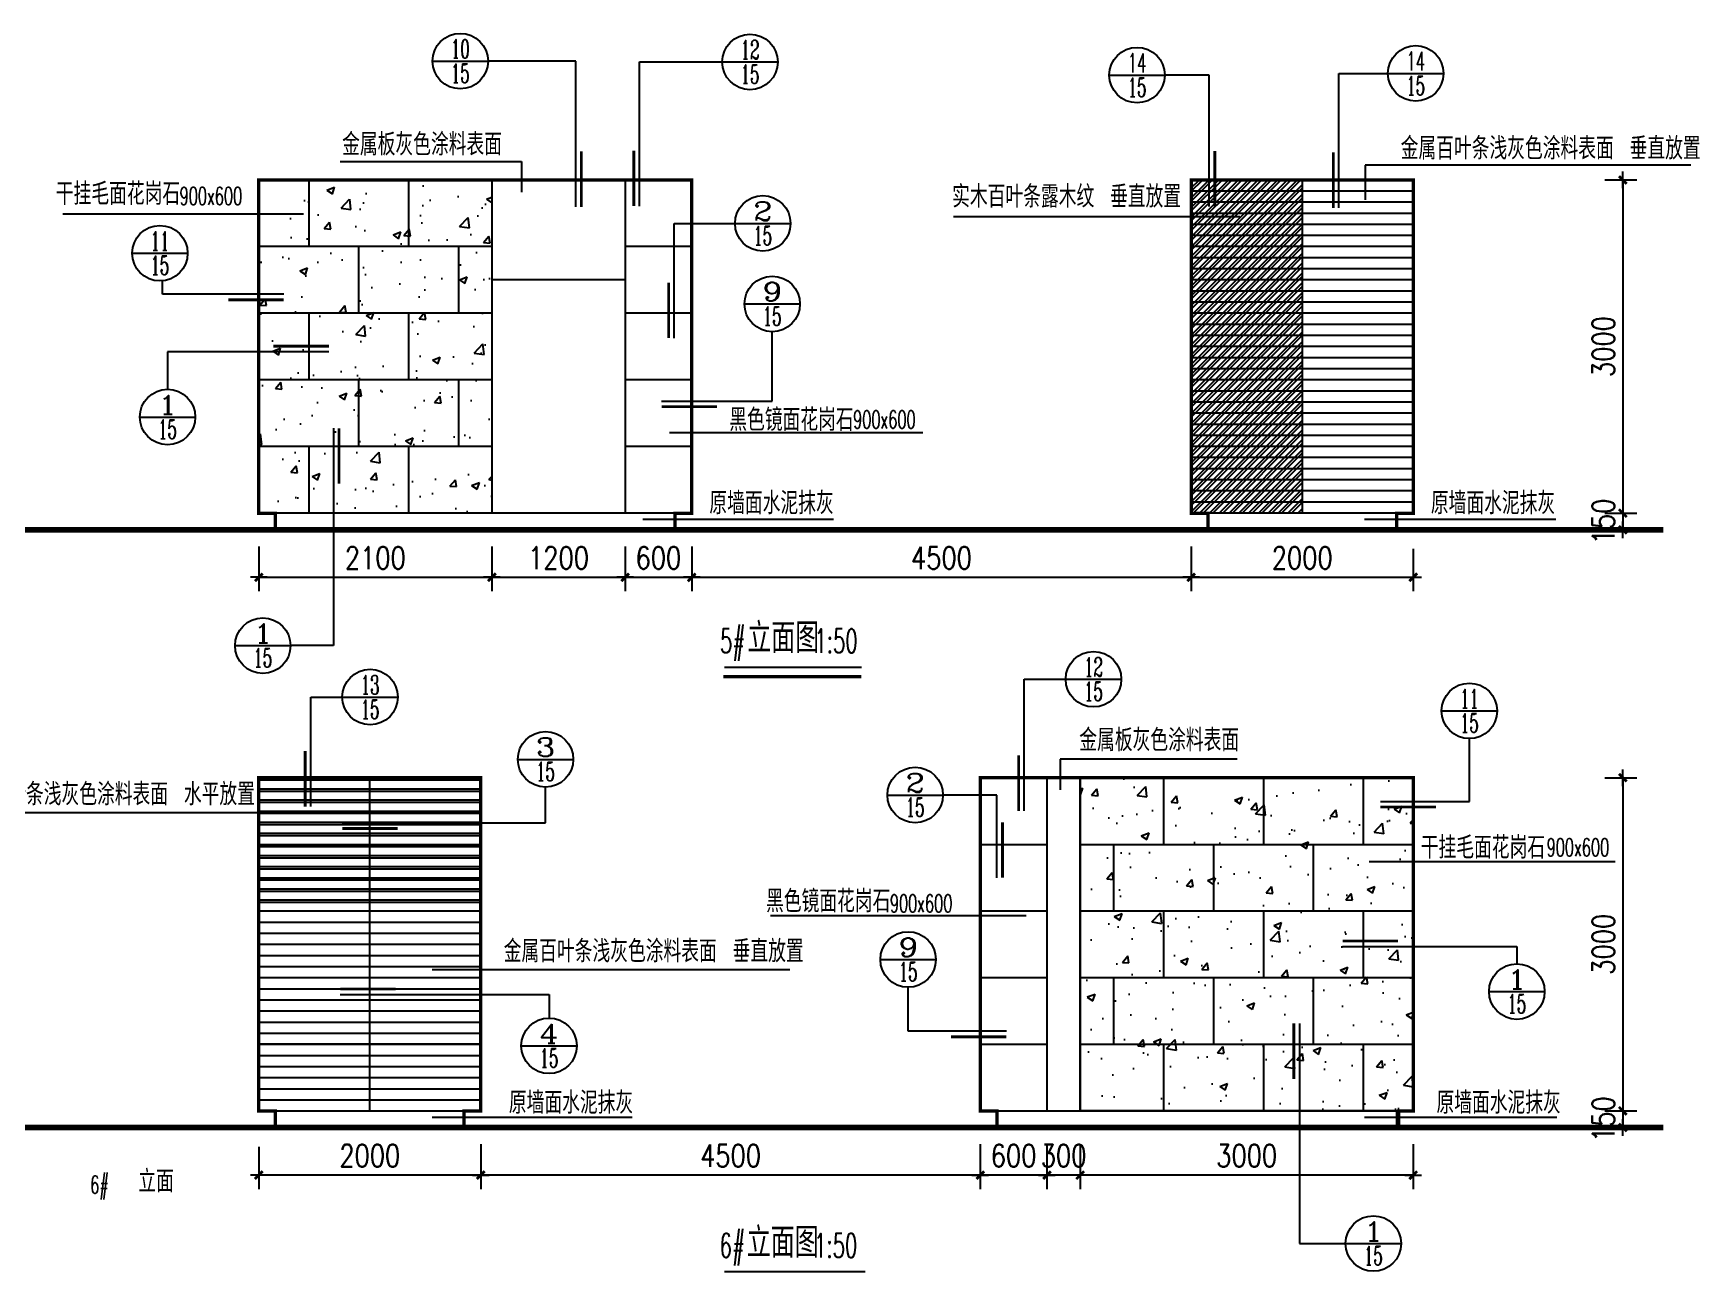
# Model space of a CAD drawing. Extents: x -22561 to 16045, y 153014 to 175987.
# Drawn here: x 1033 to 16045, y 164837 to 175987 of the extents above; entities that cross this region are included whole.
import ezdxf
from ezdxf.enums import TextEntityAlignment as Align

# ---------------------------------------------------------------- set-up
doc = ezdxf.new("R2010")
doc.units = 0
doc.header["$LTSCALE"] = 500
doc.header["$MEASUREMENT"] = 0
doc.header["$PDMODE"] = 34
doc.layers.get('0').update_dxf_attribs({"linetype": 'CONTINUOUS'})
doc.layers.get('DEFPOINTS').update_dxf_attribs({"linetype": 'CONTINUOUS'})
doc.layers.add('L-OBJECT', color=4, linetype='CONTINUOUS')
doc.layers.add('PUB_DIM', color=3, linetype='CONTINUOUS')
doc.styles.add('_HZTXT', font='txt.shx', dxfattribs={"width": 0.8, "bigfont": 'HZTXT.shx'})
doc.styles.add('_ROMANS', font='ROMANS.shx', dxfattribs={"width": 0.6})
doc.styles.add('COMP', font='COMPLEX', dxfattribs={"bigfont": 'hztxt'})
doc.styles.add('DIM_FONT', font='romans.shx', dxfattribs={"width": 0.8, "height": 200, "bigfont": 'hztxt.shx'})
doc.dimstyles.new('DIMB', dxfattribs={"dimtxt": 300, "dimasz": 1, "dimexe": 250, "dimexo": 300, "dimgap": 150, "dimtad": 1, "dimdec": 0, "dimzin": 0, "dimtxsty": 'DIM_FONT', "dimblk": '_DIMX', "dimblk1": '_DIMX', "dimblk2": '_DIMX', "dimcen": 0.09, "dimse2": 1, "dimclrt": 7, "dimazin": 3, "dimtfac": 1, "dimtdec": 0, "dimtix": 1, "dimtmove": 0, "dimatfit": 3, "dimtolj": 1, "dimtzin": 0})

# ---------------------------------------------------------------- blocks, each defined once
blk = doc.blocks.new('_DIMX')
blk.add_line((-150, 0), (150, 0))
at = {"const_width": 50}
blk.add_lwpolyline([(-70, -70), (70, 70)], dxfattribs=at)
blk = doc.blocks.new('*D17')
at = {"color": 0, "linetype": 'BYBLOCK'}
for p, q in [((15191, 174667), (15477, 174667)), ((15352, 174666), (15352, 171667)), ((15191, 171667), (15477, 171667))]:
    blk.add_line(p, q, dxfattribs=at)
at = {"layer": 'DEFPOINTS', "color": 0, "linetype": 'BYBLOCK'}
for p in [(15041, 174667), (15041, 171667), (15352, 171667)]:
    blk.add_point(p, dxfattribs=at)
at = {"color": 0, "linetype": 'BYBLOCK', "xscale": 0.5, "yscale": 0.5, "zscale": 0.5}
for p, rotation in [((15352, 174667), 90), ((15352, 171667), 270)]:
    blk.add_blockref('_DIMX', p, dxfattribs=dict(at, rotation=rotation))
at = {"color": 7, "linetype": 'BYBLOCK', "insert": (15177, 173167), "char_height": 200, "attachment_point": 5, "rotation": 90, "style": 'DIM_FONT'}
blk.add_mtext('\\A1;3000', dxfattribs=at)
blk = doc.blocks.new('*D18')
at = {"color": 0, "linetype": 'BYBLOCK'}
for p, q in [((15191, 171667), (15477, 171667)), ((15352, 171667), (15352, 171668)), ((15352, 171667), (15352, 171517)), ((15191, 171517), (15477, 171517)), ((15352, 171516), (15352, 171516))]:
    blk.add_line(p, q, dxfattribs=at)
at = {"layer": 'DEFPOINTS', "color": 0, "linetype": 'BYBLOCK'}
for p in [(15041, 171667), (15041, 171517), (15352, 171517)]:
    blk.add_point(p, dxfattribs=at)
at = {"color": 0, "linetype": 'BYBLOCK', "xscale": 0.5, "yscale": 0.5, "zscale": 0.5}
for p, rotation in [((15352, 171667), 270), ((15352, 171517), 90)]:
    blk.add_blockref('_DIMX', p, dxfattribs=dict(at, rotation=rotation))
at = {"color": 7, "linetype": 'BYBLOCK', "insert": (15177, 171592), "char_height": 200, "attachment_point": 5, "rotation": 90, "style": 'DIM_FONT'}
blk.add_mtext('\\A1;150', dxfattribs=at)
blk = doc.blocks.new('*D19')
at = {"color": 0, "linetype": 'BYBLOCK'}
for p, q in [((11464, 171367), (11464, 170964)), ((13464, 171345), (13464, 170964)), ((11464, 171089), (13463, 171089))]:
    blk.add_line(p, q, dxfattribs=at)
at = {"layer": 'DEFPOINTS', "color": 0, "linetype": 'BYBLOCK'}
for p in [(11464, 171517), (13464, 171495), (13464, 171089)]:
    blk.add_point(p, dxfattribs=at)
at = {"color": 0, "linetype": 'BYBLOCK', "xscale": 0.5, "yscale": 0.5, "zscale": 0.5, "rotation": 180}
blk.add_blockref('_DIMX', (11464, 171089), dxfattribs=at)
at = {"color": 0, "linetype": 'BYBLOCK', "xscale": 0.5, "yscale": 0.5, "zscale": 0.5}
blk.add_blockref('_DIMX', (13464, 171089), dxfattribs=at)
at = {"color": 7, "linetype": 'BYBLOCK', "insert": (12464, 171264), "char_height": 200, "attachment_point": 5, "style": 'DIM_FONT'}
blk.add_mtext('\\A1;2000', dxfattribs=at)
blk = doc.blocks.new('*D20')
at = {"color": 0, "linetype": 'BYBLOCK'}
for p, q in [((6964, 171367), (6964, 170964)), ((11464, 171345), (11464, 170964)), ((6964, 171089), (11463, 171089))]:
    blk.add_line(p, q, dxfattribs=at)
at = {"layer": 'DEFPOINTS', "color": 0, "linetype": 'BYBLOCK'}
for p in [(6964, 171517), (11464, 171495), (11464, 171089)]:
    blk.add_point(p, dxfattribs=at)
at = {"color": 0, "linetype": 'BYBLOCK', "xscale": 0.5, "yscale": 0.5, "zscale": 0.5, "rotation": 180}
blk.add_blockref('_DIMX', (6964, 171089), dxfattribs=at)
at = {"color": 0, "linetype": 'BYBLOCK', "xscale": 0.5, "yscale": 0.5, "zscale": 0.5}
blk.add_blockref('_DIMX', (11464, 171089), dxfattribs=at)
at = {"color": 7, "linetype": 'BYBLOCK', "insert": (9214, 171264), "char_height": 200, "attachment_point": 5, "style": 'DIM_FONT'}
blk.add_mtext('\\A1;4500', dxfattribs=at)
blk = doc.blocks.new('*D21')
at = {"color": 0, "linetype": 'BYBLOCK'}
for p, q in [((6364, 171367), (6364, 170964)), ((6964, 171345), (6964, 170964)), ((6364, 171089), (6963, 171089))]:
    blk.add_line(p, q, dxfattribs=at)
at = {"layer": 'DEFPOINTS', "color": 0, "linetype": 'BYBLOCK'}
for p in [(6364, 171517), (6964, 171495), (6964, 171089)]:
    blk.add_point(p, dxfattribs=at)
at = {"color": 0, "linetype": 'BYBLOCK', "xscale": 0.5, "yscale": 0.5, "zscale": 0.5, "rotation": 180}
blk.add_blockref('_DIMX', (6364, 171089), dxfattribs=at)
at = {"color": 0, "linetype": 'BYBLOCK', "xscale": 0.5, "yscale": 0.5, "zscale": 0.5}
blk.add_blockref('_DIMX', (6964, 171089), dxfattribs=at)
at = {"color": 7, "linetype": 'BYBLOCK', "insert": (6664, 171264), "char_height": 200, "attachment_point": 5, "style": 'DIM_FONT'}
blk.add_mtext('\\A1;600', dxfattribs=at)
blk = doc.blocks.new('*D22')
at = {"color": 0, "linetype": 'BYBLOCK'}
for p, q in [((5164, 171367), (5164, 170964)), ((6364, 171345), (6364, 170964)), ((5164, 171089), (6363, 171089))]:
    blk.add_line(p, q, dxfattribs=at)
at = {"layer": 'DEFPOINTS', "color": 0, "linetype": 'BYBLOCK'}
for p in [(5164, 171517), (6364, 171495), (6364, 171089)]:
    blk.add_point(p, dxfattribs=at)
at = {"color": 0, "linetype": 'BYBLOCK', "xscale": 0.5, "yscale": 0.5, "zscale": 0.5, "rotation": 180}
blk.add_blockref('_DIMX', (5164, 171089), dxfattribs=at)
at = {"color": 0, "linetype": 'BYBLOCK', "xscale": 0.5, "yscale": 0.5, "zscale": 0.5}
blk.add_blockref('_DIMX', (6364, 171089), dxfattribs=at)
at = {"color": 7, "linetype": 'BYBLOCK', "insert": (5764, 171264), "char_height": 200, "attachment_point": 5, "style": 'DIM_FONT'}
blk.add_mtext('\\A1;1200', dxfattribs=at)
blk = doc.blocks.new('*D23')
at = {"color": 0, "linetype": 'BYBLOCK'}
for p, q in [((3064, 171367), (3064, 170964)), ((5164, 171345), (5164, 170964)), ((3064, 171089), (5163, 171089))]:
    blk.add_line(p, q, dxfattribs=at)
at = {"layer": 'DEFPOINTS', "color": 0, "linetype": 'BYBLOCK'}
for p in [(3064, 171517), (5164, 171495), (5164, 171089)]:
    blk.add_point(p, dxfattribs=at)
at = {"color": 0, "linetype": 'BYBLOCK', "xscale": 0.5, "yscale": 0.5, "zscale": 0.5, "rotation": 180}
blk.add_blockref('_DIMX', (3064, 171089), dxfattribs=at)
at = {"color": 0, "linetype": 'BYBLOCK', "xscale": 0.5, "yscale": 0.5, "zscale": 0.5}
blk.add_blockref('_DIMX', (5164, 171089), dxfattribs=at)
at = {"color": 7, "linetype": 'BYBLOCK', "insert": (4114, 171264), "char_height": 200, "attachment_point": 5, "style": 'DIM_FONT'}
blk.add_mtext('\\A1;2100', dxfattribs=at)
blk = doc.blocks.new('*D24')
at = {"color": 0, "linetype": 'BYBLOCK'}
for p, q in [((3064, 165962), (3064, 165581)), ((5064, 165985), (5064, 165581)), ((5063, 165706), (3064, 165706))]:
    blk.add_line(p, q, dxfattribs=at)
at = {"layer": 'DEFPOINTS', "color": 0, "linetype": 'BYBLOCK'}
for p in [(3064, 166112), (5064, 166135), (3064, 165706)]:
    blk.add_point(p, dxfattribs=at)
at = {"color": 0, "linetype": 'BYBLOCK', "xscale": 0.5, "yscale": 0.5, "zscale": 0.5, "rotation": 180}
blk.add_blockref('_DIMX', (3064, 165706), dxfattribs=at)
at = {"color": 0, "linetype": 'BYBLOCK', "xscale": 0.5, "yscale": 0.5, "zscale": 0.5}
blk.add_blockref('_DIMX', (5064, 165706), dxfattribs=at)
at = {"color": 7, "linetype": 'BYBLOCK', "insert": (4064, 165881), "char_height": 200, "attachment_point": 5, "style": 'DIM_FONT'}
blk.add_mtext('\\A1;2000', dxfattribs=at)
blk = doc.blocks.new('*D25')
at = {"color": 0, "linetype": 'BYBLOCK'}
for p, q in [((5064, 165962), (5064, 165581)), ((9564, 165985), (9564, 165581)), ((9563, 165706), (5064, 165706))]:
    blk.add_line(p, q, dxfattribs=at)
at = {"layer": 'DEFPOINTS', "color": 0, "linetype": 'BYBLOCK'}
for p in [(5064, 166112), (9564, 166135), (5064, 165706)]:
    blk.add_point(p, dxfattribs=at)
at = {"color": 0, "linetype": 'BYBLOCK', "xscale": 0.5, "yscale": 0.5, "zscale": 0.5, "rotation": 180}
blk.add_blockref('_DIMX', (5064, 165706), dxfattribs=at)
at = {"color": 0, "linetype": 'BYBLOCK', "xscale": 0.5, "yscale": 0.5, "zscale": 0.5}
blk.add_blockref('_DIMX', (9564, 165706), dxfattribs=at)
at = {"color": 7, "linetype": 'BYBLOCK', "insert": (7314, 165881), "char_height": 200, "attachment_point": 5, "style": 'DIM_FONT'}
blk.add_mtext('\\A1;4500', dxfattribs=at)
blk = doc.blocks.new('*D26')
at = {"color": 0, "linetype": 'BYBLOCK'}
for p, q in [((9564, 165962), (9564, 165581)), ((10164, 165985), (10164, 165581)), ((10163, 165706), (9564, 165706))]:
    blk.add_line(p, q, dxfattribs=at)
at = {"layer": 'DEFPOINTS', "color": 0, "linetype": 'BYBLOCK'}
for p in [(9564, 166112), (10164, 166135), (9564, 165706)]:
    blk.add_point(p, dxfattribs=at)
at = {"color": 0, "linetype": 'BYBLOCK', "xscale": 0.5, "yscale": 0.5, "zscale": 0.5, "rotation": 180}
blk.add_blockref('_DIMX', (9564, 165706), dxfattribs=at)
at = {"color": 0, "linetype": 'BYBLOCK', "xscale": 0.5, "yscale": 0.5, "zscale": 0.5}
blk.add_blockref('_DIMX', (10164, 165706), dxfattribs=at)
at = {"color": 7, "linetype": 'BYBLOCK', "insert": (9864, 165881), "char_height": 200, "attachment_point": 5, "style": 'DIM_FONT'}
blk.add_mtext('\\A1;600', dxfattribs=at)
blk = doc.blocks.new('*D27')
at = {"color": 0, "linetype": 'BYBLOCK'}
for p, q in [((10164, 165962), (10164, 165581)), ((10464, 165985), (10464, 165581)), ((10163, 165706), (10163, 165706)), ((10464, 165706), (10164, 165706)), ((10464, 165706), (10465, 165706))]:
    blk.add_line(p, q, dxfattribs=at)
at = {"layer": 'DEFPOINTS', "color": 0, "linetype": 'BYBLOCK'}
for p in [(10164, 166112), (10464, 166135), (10164, 165706)]:
    blk.add_point(p, dxfattribs=at)
at = {"color": 0, "linetype": 'BYBLOCK', "xscale": 0.5, "yscale": 0.5, "zscale": 0.5}
blk.add_blockref('_DIMX', (10164, 165706), dxfattribs=at)
at = {"color": 0, "linetype": 'BYBLOCK', "xscale": 0.5, "yscale": 0.5, "zscale": 0.5, "rotation": 180}
blk.add_blockref('_DIMX', (10464, 165706), dxfattribs=at)
at = {"color": 7, "linetype": 'BYBLOCK', "insert": (10314, 165881), "char_height": 200, "attachment_point": 5, "style": 'DIM_FONT'}
blk.add_mtext('\\A1;300', dxfattribs=at)
blk = doc.blocks.new('*D28')
at = {"color": 0, "linetype": 'BYBLOCK'}
for p, q in [((10464, 165985), (10464, 165581)), ((13464, 165985), (13464, 165581)), ((13463, 165706), (10464, 165706))]:
    blk.add_line(p, q, dxfattribs=at)
at = {"layer": 'DEFPOINTS', "color": 0, "linetype": 'BYBLOCK'}
for p in [(10464, 166135), (13464, 166135), (10464, 165706)]:
    blk.add_point(p, dxfattribs=at)
at = {"color": 0, "linetype": 'BYBLOCK', "xscale": 0.5, "yscale": 0.5, "zscale": 0.5, "rotation": 180}
blk.add_blockref('_DIMX', (10464, 165706), dxfattribs=at)
at = {"color": 0, "linetype": 'BYBLOCK', "xscale": 0.5, "yscale": 0.5, "zscale": 0.5}
blk.add_blockref('_DIMX', (13464, 165706), dxfattribs=at)
at = {"color": 7, "linetype": 'BYBLOCK', "insert": (11964, 165881), "char_height": 200, "attachment_point": 5, "style": 'DIM_FONT'}
blk.add_mtext('\\A1;3000', dxfattribs=at)
blk = doc.blocks.new('*D37')
at = {"color": 0, "linetype": 'BYBLOCK'}
for p, q in [((15191, 169285), (15477, 169285)), ((15352, 169284), (15352, 166285)), ((15191, 166285), (15477, 166285))]:
    blk.add_line(p, q, dxfattribs=at)
at = {"layer": 'DEFPOINTS', "color": 0, "linetype": 'BYBLOCK'}
for p in [(15041, 169285), (15041, 166285), (15352, 166285)]:
    blk.add_point(p, dxfattribs=at)
at = {"color": 0, "linetype": 'BYBLOCK', "xscale": 0.5, "yscale": 0.5, "zscale": 0.5}
for p, rotation in [((15352, 169285), 90), ((15352, 166285), 270)]:
    blk.add_blockref('_DIMX', p, dxfattribs=dict(at, rotation=rotation))
at = {"color": 7, "linetype": 'BYBLOCK', "insert": (15177, 167785), "char_height": 200, "attachment_point": 5, "rotation": 90, "style": 'DIM_FONT'}
blk.add_mtext('\\A1;3000', dxfattribs=at)
blk = doc.blocks.new('*D38')
at = {"color": 0, "linetype": 'BYBLOCK'}
for p, q in [((15191, 166285), (15477, 166285)), ((15352, 166285), (15352, 166286)), ((15352, 166285), (15352, 166135)), ((15191, 166135), (15477, 166135)), ((15352, 166134), (15352, 166134))]:
    blk.add_line(p, q, dxfattribs=at)
at = {"layer": 'DEFPOINTS', "color": 0, "linetype": 'BYBLOCK'}
for p in [(15041, 166285), (15041, 166135), (15352, 166135)]:
    blk.add_point(p, dxfattribs=at)
at = {"color": 0, "linetype": 'BYBLOCK', "xscale": 0.5, "yscale": 0.5, "zscale": 0.5}
for p, rotation in [((15352, 166285), 270), ((15352, 166135), 90)]:
    blk.add_blockref('_DIMX', p, dxfattribs=dict(at, rotation=rotation))
at = {"color": 7, "linetype": 'BYBLOCK', "insert": (15177, 166210), "char_height": 200, "attachment_point": 5, "rotation": 90, "style": 'DIM_FONT'}
blk.add_mtext('\\A1;150', dxfattribs=at)
blk = doc.blocks.new('_INDEX')
blk.add_line((-0.5, 0), (0.5, 0))
blk.add_circle((0, 0), 0.5)
at = {"style": 'COMP'}
for tag, width, p, p2 in [('1', 2.333333, (-0.17, 0.05), (0.17, 0.05)), ('-', 1.166667, (-0.17, -0.39), (0.17, -0.39))]:
    blk.add_attdef(tag, text='', height=0.34, dxfattribs=dict(at, width=width)).set_placement(p, p2, align=Align.FIT)

msp = doc.modelspace()

# ---------------------------------------------------------------- hatches: boundary and pattern name
at = {"layer": 'L-OBJECT'}
h = msp.add_hatch(dxfattribs=at)
h.set_pattern_fill('AR-CONC', color=256, scale=100, style=0)
h.set_pattern_definition([(50, (84437.44, 57634), (717.2602, -62.7521), [75, -825]), (355, (84437.44, 57634), (-138.7513, 752.192), [60, -660]), (100.4514, (84497.2, 57628.75), (578.5094, 689.4395), [63.7402, -701.142]), (46.1842, (84437.4, 57834), (1067.241, -165.519), [112.5, -1237.5]), (96.6356, (84526.4, 57820.2), (934.663, 974.118), [95.61, -1051.713]), (351.1842, (84437.4, 57834), (934.662, 974.119), [90, -990]), (21, (84537.44, 57784), (596.907, -402.619), [75, -825]), (326, (84537.44, 57784), (243.3153, 725.15), [60, -660]), (71.4514, (84587.2, 57750.4), (840.2226, 322.5305), [63.7402, -701.142]), (37.5, (84437.44, 57633.98), (12.15986, 332.89385), [0, -652, 0, -670, 0, -662.5]), (7.5, (84437.44, 57633.98), (263.0695, 394.4117), [0, -382, 0, -637, 0, -252.5]), (327.5, (84214.44, 57633.98), (533.82244, -22.55487), [0, -250, 0, -780, 0, -1035]), (317.5, (84114.44, 57634), (583.1862, 100.105), [0, -325, 0, -518, 0, -735])])
h.paths.add_polyline_path([(3063.7, 174066.6), (3513.7, 174066.6), (3513.7, 174666.6), (3063.7, 174666.6)])
h.paths.add_polyline_path([(4413.7, 174066.6), (4413.7, 174666.6), (3513.7, 174666.6), (3513.7, 174066.6)])
h.paths.add_polyline_path([(5163.7, 174066.6), (5163.7, 174666.6), (4413.7, 174666.6), (4413.7, 174066.6)])
h.paths.add_polyline_path([(5163.7, 174066.6), (4863.7, 174066.6), (4863.7, 173466.6), (5163.7, 173466.6)])
h.paths.add_polyline_path([(3963.7, 174066.6), (3963.7, 173466.6), (4863.7, 173466.6), (4863.7, 174066.6)])
h.paths.add_polyline_path([(3063.7, 174066.6), (3063.7, 173466.6), (3963.7, 173466.6), (3963.7, 174066.6)])
h.paths.add_polyline_path([(3513.7, 173466.6), (3063.7, 173466.6), (3063.7, 172866.6), (3513.7, 172866.6)])
h.paths.add_polyline_path([(3513.7, 172866.6), (4413.7, 172866.6), (4413.7, 173466.6), (3513.7, 173466.6)])
h.paths.add_polyline_path([(5163.7, 172866.6), (5163.7, 173466.6), (4413.7, 173466.6), (4413.7, 172866.6)])
h.paths.add_polyline_path([(4863.7, 172266.6), (5163.7, 172266.6), (5163.7, 172866.6), (4863.7, 172866.6)])
h.paths.add_polyline_path([(4863.7, 172266.6), (4863.7, 172866.6), (3963.7, 172866.6), (3963.7, 172266.6)])
h.paths.add_polyline_path([(3963.7, 172266.6), (3963.7, 172866.6), (3063.7, 172866.6), (3063.7, 172266.6)])
h.paths.add_polyline_path([(3063.7, 172266.6), (3063.7, 171666.6), (3513.7, 171666.6), (3513.7, 172266.6)])
h.paths.add_polyline_path([(3513.7, 171666.6), (4413.7, 171666.6), (4413.7, 172266.6), (3513.7, 172266.6)])
h.paths.add_polyline_path([(5163.7, 171666.6), (5163.7, 172266.6), (4413.7, 172266.6), (4413.7, 171666.6)])
h = msp.add_hatch(dxfattribs=at)
h.set_pattern_fill('STEEL', color=256, scale=500, angle=180, style=0)
h.set_pattern_definition([(225, (78000, 52600), (44.194174, -44.194174), []), (225, (78000, 52568.75), (44.194174, -44.194174), [])])
h.paths.add_polyline_path([(11463.7, 174666.6), (12463.7, 174666.6), (12463.7, 171666.6), (11463.7, 171666.6)])
h = msp.add_hatch(dxfattribs=at)
h.set_pattern_fill('AR-CONC', color=256, scale=100, style=0)
h.set_pattern_definition([(50, (78000, 52218.1), (717.2602, -62.7521), [75, -825]), (355, (78000, 52218.1), (-138.7513, 752.192), [60, -660]), (100.4514, (78059.8, 52212.86), (578.5094, 689.4395), [63.74, -701.142]), (46.1842, (78000, 52418.1), (1067.241, -165.519), [112.5, -1237.5]), (96.6356, (78088.9, 52404.3), (934.663, 974.118), [95.61, -1051.713]), (351.1842, (78000, 52418.1), (934.662, 974.119), [90, -990]), (21, (78100, 52368.1), (596.907, -402.619), [75, -825]), (326, (78100, 52368.1), (243.3153, 725.15), [60, -660]), (71.4514, (78149.74, 52334.54), (840.2226, 322.5305), [63.74, -701.142]), (37.5, (78000, 52218.1), (12.15986, 332.89385), [0, -652, 0, -670, 0, -662.5]), (7.5, (78000, 52218.1), (263.0695, 394.4117), [0, -382, 0, -637, 0, -252.5]), (327.5, (77777, 52218.1), (533.82244, -22.55487), [0, -250, 0, -780, 0, -1035]), (317.5, (77677, 52218.1), (583.1862, 100.105), [0, -325, 0, -518, 0, -735])])
h.paths.add_polyline_path([(10463.7, 169284.5), (13463.7, 169284.5), (13463.7, 166284.5), (10463.7, 166284.5)])

# ---------------------------------------------------------------- linework, layer by layer
for p, q in [((3063.7, 174666.6), (3063.7, 171666.6)), ((6963.7, 174666.6), (3063.7, 174666.6)), ((3513.7, 174666.6), (3513.7, 174066.6)), ((4413.7, 174666.6), (4413.7, 174066.6)), ((5163.7, 174666.6), (5163.7, 171666.6)), ((6363.7, 174666.6), (6363.7, 171666.6)), ((6963.7, 174666.6), (6963.7, 171666.6)), ((11463.7, 174666.6), (11463.7, 171666.6)), ((13463.7, 174666.6), (11463.7, 174666.6)), ((12463.7, 174666.6), (12463.7, 171666.6)), ((13463.7, 174666.6), (13463.7, 171666.6)), ((13463.7, 174566.6), (11463.7, 174566.6)), ((13463.7, 174466.6), (11463.7, 174466.6)), ((13463.7, 174366.6), (11463.7, 174366.6)), ((13463.7, 174266.6), (11463.7, 174266.6)), ((13463.7, 174166.6), (11463.7, 174166.6)), ((5163.7, 174066.6), (3063.7, 174066.6)), ((3963.7, 174066.6), (3963.7, 173466.6)), ((4863.7, 174066.6), (4863.7, 173466.6)), ((6963.7, 174066.6), (6363.7, 174066.6)), ((13463.7, 174066.6), (11463.7, 174066.6)), ((13463.7, 173966.6), (11463.7, 173966.6)), ((13463.7, 173866.6), (11463.7, 173866.6)), ((6363.7, 173766.6), (5163.7, 173766.6)), ((13463.7, 173766.6), (11463.7, 173766.6)), ((13463.7, 173666.6), (11463.7, 173666.6)), ((13463.7, 173566.6), (11463.7, 173566.6)), ((5163.7, 173466.6), (3063.7, 173466.6)), ((3513.7, 173466.6), (3513.7, 172866.6)), ((4413.7, 173466.6), (4413.7, 172866.6)), ((6963.7, 173466.6), (6363.7, 173466.6)), ((13463.7, 173466.6), (11463.7, 173466.6)), ((13463.7, 173366.6), (11463.7, 173366.6)), ((13463.7, 173266.6), (11463.7, 173266.6)), ((13463.7, 173166.6), (11463.7, 173166.6)), ((13463.7, 173066.6), (11463.7, 173066.6)), ((13463.7, 172966.6), (11463.7, 172966.6)), ((5163.7, 172866.6), (3063.7, 172866.6)), ((3963.7, 172866.6), (3963.7, 172266.6)), ((4863.7, 172866.6), (4863.7, 172266.6)), ((6963.7, 172866.6), (6363.7, 172866.6)), ((13463.7, 172866.6), (11463.7, 172866.6)), ((13463.7, 172766.6), (11463.7, 172766.6)), ((13463.7, 172666.6), (11463.7, 172666.6)), ((13463.7, 172566.6), (11463.7, 172566.6)), ((13463.7, 172466.6), (11463.7, 172466.6)), ((13463.7, 172366.6), (11463.7, 172366.6)), ((5163.7, 172266.6), (3063.7, 172266.6)), ((3513.7, 172266.6), (3513.7, 171666.6)), ((4413.7, 172266.6), (4413.7, 171666.6)), ((6963.7, 172266.6), (6363.7, 172266.6)), ((13463.7, 172266.6), (11463.7, 172266.6)), ((13463.7, 172166.6), (11463.7, 172166.6)), ((13463.7, 172066.6), (11463.7, 172066.6)), ((13463.7, 171966.6), (11463.7, 171966.6)), ((13463.7, 171866.6), (11463.7, 171866.6)), ((13463.7, 171766.6), (11463.7, 171766.6)), ((6963.7, 171666.6), (3063.7, 171666.6)), ((3213.7, 171666.6), (3213.7, 171516.6)), ((6813.7, 171666.6), (6813.7, 171516.6)), ((13463.7, 171666.6), (11463.7, 171666.6)), ((11613.7, 171666.6), (11613.7, 171516.6)), ((13313.7, 171666.6), (13313.7, 171516.6)), ((7258.6, 170280.8), (8493.5, 170280.8)), ((3063.7, 169284.5), (5063.7, 169284.5)), ((3063.7, 169284.5), (3063.7, 166284.5)), ((3063.7, 169264.5), (5063.7, 169264.5)), ((3063.7, 169184.5), (5063.7, 169184.5)), ((4063.7, 166284.5), (4063.7, 169284.5)), ((5063.7, 169284.5), (5063.7, 166284.5)), ((9563.7, 169284.5), (13463.7, 169284.5)), ((9563.7, 169284.5), (9563.7, 166284.5)), ((10163.7, 169284.5), (10163.7, 166284.5)), ((10463.7, 169284.5), (10463.7, 166284.5)), ((11213.7, 169284.5), (11213.7, 168684.5)), ((12113.7, 169284.5), (12113.7, 168684.5)), ((13013.7, 169284.5), (13013.7, 168684.5)), ((13463.7, 169284.5), (13463.7, 168084.5)), ((3063.7, 169164.5), (5063.7, 169164.5)), ((3063.7, 169084.5), (5063.7, 169084.5)), ((3063.7, 169064.5), (5063.7, 169064.5)), ((3063.7, 168984.5), (5063.7, 168984.5)), ((3063.7, 168964.5), (5063.7, 168964.5)), ((3063.7, 168884.5), (5063.7, 168884.5)), ((3063.7, 168864.5), (5063.7, 168864.5)), ((3063.7, 168784.5), (5063.7, 168784.5)), ((3063.7, 168764.5), (5063.7, 168764.5)), ((3063.7, 168684.5), (5063.7, 168684.5)), ((3063.7, 168664.5), (5063.7, 168664.5)), ((3063.7, 168584.5), (5063.7, 168584.5)), ((9563.7, 168684.5), (10163.7, 168684.5)), ((10463.7, 168684.5), (13463.7, 168684.5)), ((10763.7, 168684.5), (10763.7, 168084.5)), ((11663.7, 168684.5), (11663.7, 168084.5)), ((12563.7, 168684.5), (12563.7, 168084.5)), ((3063.7, 168564.5), (5063.7, 168564.5)), ((3063.7, 168484.5), (5063.7, 168484.5)), ((3063.7, 168464.5), (5063.7, 168464.5)), ((3063.7, 168384.5), (5063.7, 168384.5)), ((3063.7, 168364.5), (5063.7, 168364.5)), ((3063.7, 168284.5), (5063.7, 168284.5)), ((3063.7, 168264.5), (5063.7, 168264.5)), ((3063.7, 168184.5), (5063.7, 168184.5)), ((3063.7, 168164.5), (5063.7, 168164.5)), ((3063.7, 168084.5), (5063.7, 168084.5)), ((3063.7, 167984.5), (5063.7, 167984.5)), ((9563.7, 168084.5), (10163.7, 168084.5)), ((10463.7, 168084.5), (13463.7, 168084.5)), ((11213.7, 168084.5), (11213.7, 167484.5)), ((12113.7, 168084.5), (12113.7, 167484.5)), ((13013.7, 168084.5), (13013.7, 167484.5)), ((13463.7, 168084.5), (13463.7, 167484.5)), ((13463.7, 168084.5), (13463.7, 168084.5)), ((13463.7, 168021.5), (13463.7, 168021.5)), ((3063.7, 167884.5), (5063.7, 167884.5)), ((3063.7, 167784.5), (5063.7, 167784.5)), ((3063.7, 167684.5), (5063.7, 167684.5)), ((3063.7, 167584.5), (5063.7, 167584.5)), ((3063.7, 167484.5), (5063.7, 167484.5)), ((3063.7, 167384.5), (5063.7, 167384.5)), ((9563.7, 167484.5), (10163.7, 167484.5)), ((10463.7, 167484.5), (13463.7, 167484.5)), ((10763.7, 167484.5), (10763.7, 166884.5)), ((11663.7, 167484.5), (11663.7, 166884.5)), ((12563.7, 167484.5), (12563.7, 166884.5)), ((13463.7, 167484.5), (13463.7, 166284.5)), ((3063.7, 167284.5), (5063.7, 167284.5)), ((3063.7, 167184.5), (5063.7, 167184.5)), ((3063.7, 167084.5), (5063.7, 167084.5)), ((3063.7, 166984.5), (5063.7, 166984.5)), ((3063.7, 166884.5), (5063.7, 166884.5)), ((3063.7, 166784.5), (5063.7, 166784.5)), ((9563.7, 166884.5), (10163.7, 166884.5)), ((10463.7, 166884.5), (13463.7, 166884.5)), ((11213.7, 166884.5), (11213.7, 166284.5)), ((12113.7, 166884.5), (12113.7, 166284.5)), ((13013.7, 166884.5), (13013.7, 166284.5)), ((3063.7, 166684.5), (5063.7, 166684.5)), ((3063.7, 166584.5), (5063.7, 166584.5)), ((3063.7, 166484.5), (5063.7, 166484.5)), ((3063.7, 166384.5), (5063.7, 166384.5)), ((3063.7, 166284.5), (5063.7, 166284.5)), ((3213.7, 166284.5), (3213.7, 166134.5)), ((4913.7, 166284.5), (4913.7, 166134.5)), ((9563.7, 166284.5), (13463.7, 166284.5)), ((9713.7, 166284.5), (9713.7, 166134.5)), ((13313.7, 166284.5), (13313.7, 166134.5)), ((7258.6, 164836.9), (8527.6, 164836.9))]:
    msp.add_line(p, q, dxfattribs=at)
for points, const_width in [([(3213.7, 171516.6), (3213.7, 171666.6), (3063.7, 171666.6), (3063.7, 174666.6), (6963.7, 174666.6), (6963.7, 171666.6), (6813.7, 171666.6), (6813.7, 171516.6)], 30), ([(11613.7, 171516.6), (11613.7, 171666.6), (11463.7, 171666.6), (11463.7, 174666.6), (13463.7, 174666.6), (13463.7, 171666.6), (13313.7, 171666.6), (13313.7, 171516.6)], 30), ([(-22536.4, 171516.6), (15717.3, 171516.6)], 50), ([(7250.1, 170195.8), (8493.5, 170195.8)], 30), ([(3213.7, 166134.5), (3213.7, 166284.5), (3063.7, 166284.5), (3063.7, 169284.5), (5063.7, 169284.5), (5063.7, 166284.5), (4913.7, 166284.5), (4913.7, 166134.5)], 30), ([(9713.7, 166134.5), (9713.7, 166284.5), (9563.7, 166284.5), (9563.7, 169284.5), (13463.7, 169284.5), (13463.7, 166284.5), (13331.7, 166284.5), (13331.7, 166134.5)], 30), ([(-22536.4, 166134.5), (15717.3, 166134.5)], 50)]:
    msp.add_lwpolyline(points, dxfattribs=dict(at, const_width=const_width))
for points in [[(11463.7, 174666.6), (12463.7, 174666.6), (12463.7, 171666.6), (11463.7, 171666.6)], [(10463.7, 169284.5), (13463.7, 169284.5), (13463.7, 166284.5), (10463.7, 166284.5)], [(3063.7, 166284.5), (5063.7, 166284.5), (5063.7, 166884.5), (3063.7, 166884.5)]]:
    msp.add_lwpolyline(points, close=True, dxfattribs=at)
at = {"layer": 'PUB_DIM'}
for p, q in [((5919.6, 175737.4), (5129.1, 175737.4)), ((5919.6, 174424.1), (5919.6, 175737.4)), ((6493, 174431.2), (6493, 175729.9)), ((6493, 175729.9), (7239.1, 175729.9)), ((11626.6, 175611.2), (11226.1, 175611.2)), ((11626.6, 174428.3), (11626.6, 175611.2)), ((12794.5, 174415.1), (12794.5, 175626.5)), ((12794.5, 175626.5), (13236.5, 175626.5)), ((3796.8, 174834.3), (5430.4, 174834.3)), ((5430.4, 174834.3), (5430.4, 174557.9)), ((15964.6, 174801), (13031, 174801)), ((13031, 174801), (13031, 174489)), ((1297.5, 174362.4), (3466.9, 174362.4)), ((9323.2, 174338.3), (11903.1, 174338.3)), ((6806.1, 173242.6), (6806.1, 174275.9)), ((6806.1, 174275.9), (7354.2, 174275.9)), ((2195.6, 173638.2), (2195.6, 173758.6)), ((3288.9, 173638.2), (2195.6, 173638.2)), ((7689.2, 172674.8), (7689.2, 173300.6)), ((3695.3, 173120.2), (2242.1, 173120.2)), ((2242.1, 173120.2), (2242.1, 172782.4)), ((6693.1, 172674.8), (7689.2, 172674.8)), ((3735.6, 172431.9), (3735.6, 170473.8)), ((6762.5, 172392.4), (9045.8, 172392.4)), ((8242.6, 171608.5), (6524.4, 171608.5)), ((14749.4, 171608.5), (13024.4, 171608.5)), ((3735.6, 170473.8), (3350, 170473.8)), ((9959.6, 168985.9), (9959.6, 170171.6)), ((9959.6, 170171.6), (10333.6, 170171.6)), ((3531.5, 169024.7), (3531.5, 170010.9)), ((3531.5, 170010.9), (3816.5, 170010.9)), ((13969.9, 169071.8), (13969.9, 169636.4)), ((11879.3, 169452.3), (10283.4, 169452.3)), ((10283.4, 169452.3), (10283.4, 169175.9)), ((5647.2, 168876.9), (5647.2, 169200.1)), ((9713.6, 169128.9), (9227.2, 169128.9)), ((9713.6, 168384.2), (9713.6, 169128.9)), ((13168.1, 169071.8), (13969.9, 169071.8)), ((3199.2, 168968.6), (366, 168968.6)), ((3816.5, 168876.9), (5647.2, 168876.9)), ((13067, 168528.9), (15282.2, 168528.9)), ((7673.5, 168043), (9975.6, 168043)), ((12827.5, 167763.7), (14397.5, 167763.7)), ((14397.5, 167763.7), (14397.5, 167608.9)), ((7848.5, 167554.8), (4624.4, 167554.8)), ((8913.7, 167001.1), (8913.7, 167397.7)), ((3797.8, 167331.7), (5678.5, 167331.7)), ((5678.5, 167331.7), (5678.5, 167120.5)), ((9798.5, 167001.1), (8913.7, 167001.1)), ((12438.2, 167072.8), (12438.2, 165090)), ((6426.5, 166226.5), (4624.4, 166226.5)), ((14757.6, 166226.5), (13024.4, 166226.5)), ((12438.2, 165090), (12854.8, 165090))]:
    msp.add_line(p, q, dxfattribs=at)
at = {"layer": 'PUB_DIM', "const_width": 25}
for points in [[(5969.6, 174424.1), (5969.6, 174924.1)], [(6443, 174431.2), (6443, 174931.2)], [(11676.6, 174428.3), (11676.6, 174928.3)], [(12744.5, 174415.1), (12744.5, 174915.1)], [(6756.1, 173242.6), (6756.1, 173742.6)], [(3288.9, 173588.2), (2788.9, 173588.2)], [(3695.3, 173170.2), (3195.3, 173170.2)], [(6693.1, 172624.8), (7193.1, 172624.8)], [(3785.6, 172431.9), (3785.6, 171931.9)], [(3481.5, 169024.7), (3481.5, 169524.7)], [(9909.6, 168985.9), (9909.6, 169485.9)], [(13168.1, 169021.8), (13668.1, 169021.8)], [(9763.6, 168384.2), (9763.6, 168884.2)], [(3816.5, 168826.9), (4316.5, 168826.9)], [(12827.5, 167813.7), (13327.5, 167813.7)], [(3797.8, 167381.7), (4297.8, 167381.7)], [(12388.2, 167072.8), (12388.2, 166572.8)], [(9798.5, 166951.1), (9298.5, 166951.1)]]:
    msp.add_lwpolyline(points, dxfattribs=at)

# ---------------------------------------------------------------- block references
at = {"layer": 'PUB_DIM'}
ref = msp.add_blockref('_INDEX', (4879.1, 175737.4), dxfattribs=dict(at, xscale=500, yscale=500, zscale=500))
ref.add_attrib('1', '10', dxfattribs={"layer": '0', "height": 170, "style": 'COMP', "width": 0.724138}).set_placement((4794.1, 175762.4), (4964.1, 175762.4), align=Align.FIT)
ref.add_attrib('-', '15', dxfattribs={"layer": '0', "height": 170, "style": 'COMP', "width": 0.724138}).set_placement((4794.1, 175542.4), (4964.1, 175542.4), align=Align.FIT)
ref = msp.add_blockref('_INDEX', (7489.1, 175729.9), dxfattribs=dict(at, xscale=500, yscale=500, zscale=500))
ref.add_attrib('1', '12', dxfattribs={"layer": '0', "height": 170, "style": 'COMP', "width": 0.724138}).set_placement((7404.1, 175754.9), (7574.1, 175754.9), align=Align.FIT)
ref.add_attrib('-', '15', dxfattribs={"layer": '0', "height": 170, "style": 'COMP', "width": 0.724138}).set_placement((7404.1, 175534.9), (7574.1, 175534.9), align=Align.FIT)
ref = msp.add_blockref('_INDEX', (10976.1, 175611.2), dxfattribs=dict(at, xscale=500, yscale=500, zscale=500))
ref.add_attrib('1', '14', dxfattribs={"layer": '0', "height": 170, "style": 'COMP', "width": 0.677419}).set_placement((10891.1, 175636.2), (11061.1, 175636.2), align=Align.FIT)
ref.add_attrib('-', '15', dxfattribs={"layer": '0', "height": 170, "style": 'COMP', "width": 0.724138}).set_placement((10891.1, 175416.2), (11061.1, 175416.2), align=Align.FIT)
ref = msp.add_blockref('_INDEX', (13486.5, 175626.5), dxfattribs=dict(at, xscale=500, yscale=500, zscale=500))
ref.add_attrib('1', '14', dxfattribs={"layer": '0', "height": 170, "style": 'COMP', "width": 0.677419}).set_placement((13401.5, 175651.5), (13571.5, 175651.5), align=Align.FIT)
ref.add_attrib('-', '15', dxfattribs={"layer": '0', "height": 170, "style": 'COMP', "width": 0.724138}).set_placement((13401.5, 175431.5), (13571.5, 175431.5), align=Align.FIT)
ref = msp.add_blockref('_INDEX', (7604.2, 174275.9), dxfattribs=dict(at, xscale=500, yscale=500, zscale=500))
ref.add_attrib('1', '2', dxfattribs={"layer": '0', "height": 170, "style": 'COMP', "width": 1.5}).set_placement((7519.2, 174300.9), (7689.2, 174300.9), align=Align.FIT)
ref.add_attrib('-', '15', dxfattribs={"layer": '0', "height": 170, "style": 'COMP', "width": 0.724138}).set_placement((7519.2, 174080.9), (7689.2, 174080.9), align=Align.FIT)
ref = msp.add_blockref('_INDEX', (2173.2, 174007.6), dxfattribs=dict(at, xscale=500, yscale=500, zscale=500))
ref.add_attrib('1', '11', dxfattribs={"layer": '0', "height": 170, "style": 'COMP', "width": 0.875}).set_placement((2088.2, 174032.6), (2258.2, 174032.6), align=Align.FIT)
ref.add_attrib('-', '15', dxfattribs={"layer": '0', "height": 170, "style": 'COMP', "width": 0.724138}).set_placement((2088.2, 173812.6), (2258.2, 173812.6), align=Align.FIT)
ref = msp.add_blockref('_INDEX', (7689.2, 173550.6), dxfattribs=dict(at, xscale=500, yscale=500, zscale=500))
ref.add_attrib('1', '9', dxfattribs={"layer": '0', "height": 170, "style": 'COMP', "width": 1.5}).set_placement((7604.2, 173575.6), (7774.2, 173575.6), align=Align.FIT)
ref.add_attrib('-', '15', dxfattribs={"layer": '0', "height": 170, "style": 'COMP', "width": 0.724138}).set_placement((7604.2, 173355.6), (7774.2, 173355.6), align=Align.FIT)
ref = msp.add_blockref('_INDEX', (2242.1, 172532.4), dxfattribs=dict(at, xscale=500, yscale=500, zscale=500))
ref.add_attrib('1', '1', dxfattribs={"layer": '0', "height": 170, "style": 'COMP', "width": 2.333333}).set_placement((2157.1, 172557.4), (2327.1, 172557.4), align=Align.FIT)
ref.add_attrib('-', '15', dxfattribs={"layer": '0', "height": 170, "style": 'COMP', "width": 0.724138}).set_placement((2157.1, 172337.4), (2327.1, 172337.4), align=Align.FIT)
ref = msp.add_blockref('_INDEX', (3100, 170473.8), dxfattribs=dict(at, xscale=500, yscale=500, zscale=500))
ref.add_attrib('1', '1', dxfattribs={"layer": '0', "height": 170, "style": 'COMP', "width": 2.333333}).set_placement((3015, 170498.8), (3185, 170498.8), align=Align.FIT)
ref.add_attrib('-', '15', dxfattribs={"layer": '0', "height": 170, "style": 'COMP', "width": 0.724138}).set_placement((3015, 170278.8), (3185, 170278.8), align=Align.FIT)
ref = msp.add_blockref('_INDEX', (10583.6, 170171.6), dxfattribs=dict(at, xscale=500, yscale=500, zscale=500))
ref.add_attrib('1', '12', dxfattribs={"layer": '0', "height": 170, "style": 'COMP', "width": 0.724138}).set_placement((10498.6, 170196.6), (10668.6, 170196.6), align=Align.FIT)
ref.add_attrib('-', '15', dxfattribs={"layer": '0', "height": 170, "style": 'COMP', "width": 0.724138}).set_placement((10498.6, 169976.6), (10668.6, 169976.6), align=Align.FIT)
ref = msp.add_blockref('_INDEX', (4066.5, 170010.9), dxfattribs=dict(at, xscale=500, yscale=500, zscale=500))
ref.add_attrib('1', '13', dxfattribs={"layer": '0', "height": 170, "style": 'COMP', "width": 0.724138}).set_placement((3981.5, 170035.9), (4151.5, 170035.9), align=Align.FIT)
ref.add_attrib('-', '15', dxfattribs={"layer": '0', "height": 170, "style": 'COMP', "width": 0.724138}).set_placement((3981.5, 169815.9), (4151.5, 169815.9), align=Align.FIT)
ref = msp.add_blockref('_INDEX', (13969.9, 169886.4), dxfattribs=dict(at, xscale=500, yscale=500, zscale=500))
ref.add_attrib('1', '11', dxfattribs={"layer": '0', "height": 170, "style": 'COMP', "width": 0.875}).set_placement((13884.9, 169911.4), (14054.9, 169911.4), align=Align.FIT)
ref.add_attrib('-', '15', dxfattribs={"layer": '0', "height": 170, "style": 'COMP', "width": 0.724138}).set_placement((13884.9, 169691.4), (14054.9, 169691.4), align=Align.FIT)
ref = msp.add_blockref('_INDEX', (5647.2, 169450.1), dxfattribs=dict(at, xscale=500, yscale=500, zscale=500))
ref.add_attrib('1', '3', dxfattribs={"layer": '0', "height": 170, "style": 'COMP', "width": 1.5}).set_placement((5562.2, 169475.1), (5732.2, 169475.1), align=Align.FIT)
ref.add_attrib('-', '15', dxfattribs={"layer": '0', "height": 170, "style": 'COMP', "width": 0.724138}).set_placement((5562.2, 169255.1), (5732.2, 169255.1), align=Align.FIT)
ref = msp.add_blockref('_INDEX', (8977.2, 169128.9), dxfattribs=dict(at, xscale=500, yscale=500, zscale=500))
ref.add_attrib('1', '2', dxfattribs={"layer": '0', "height": 170, "style": 'COMP', "width": 1.5}).set_placement((8892.2, 169153.9), (9062.2, 169153.9), align=Align.FIT)
ref.add_attrib('-', '15', dxfattribs={"layer": '0', "height": 170, "style": 'COMP', "width": 0.724138}).set_placement((8892.2, 168933.9), (9062.2, 168933.9), align=Align.FIT)
ref = msp.add_blockref('_INDEX', (8913.7, 167647.7), dxfattribs=dict(at, xscale=500, yscale=500, zscale=500))
ref.add_attrib('1', '9', dxfattribs={"layer": '0', "height": 170, "style": 'COMP', "width": 1.5}).set_placement((8828.7, 167672.7), (8998.7, 167672.7), align=Align.FIT)
ref.add_attrib('-', '15', dxfattribs={"layer": '0', "height": 170, "style": 'COMP', "width": 0.724138}).set_placement((8828.7, 167452.7), (8998.7, 167452.7), align=Align.FIT)
ref = msp.add_blockref('_INDEX', (14397.5, 167358.9), dxfattribs=dict(at, xscale=500, yscale=500, zscale=500))
ref.add_attrib('1', '1', dxfattribs={"layer": '0', "height": 170, "style": 'COMP', "width": 2.333333}).set_placement((14312.5, 167383.9), (14482.5, 167383.9), align=Align.FIT)
ref.add_attrib('-', '15', dxfattribs={"layer": '0', "height": 170, "style": 'COMP', "width": 0.724138}).set_placement((14312.5, 167163.9), (14482.5, 167163.9), align=Align.FIT)
ref = msp.add_blockref('_INDEX', (5678.5, 166870.5), dxfattribs=dict(at, xscale=500, yscale=500, zscale=500))
ref.add_attrib('1', '4', dxfattribs={"layer": '0', "height": 170, "style": 'COMP', "width": 1.3125}).set_placement((5593.5, 166895.5), (5763.5, 166895.5), align=Align.FIT)
ref.add_attrib('-', '15', dxfattribs={"layer": '0', "height": 170, "style": 'COMP', "width": 0.724138}).set_placement((5593.5, 166675.5), (5763.5, 166675.5), align=Align.FIT)
ref = msp.add_blockref('_INDEX', (13104.8, 165090), dxfattribs=dict(at, xscale=500, yscale=500, zscale=500))
ref.add_attrib('1', '1', dxfattribs={"layer": '0', "height": 170, "style": 'COMP', "width": 2.333333}).set_placement((13019.8, 165115), (13189.8, 165115), align=Align.FIT)
ref.add_attrib('-', '15', dxfattribs={"layer": '0', "height": 170, "style": 'COMP', "width": 0.724138}).set_placement((13019.8, 164895), (13189.8, 164895), align=Align.FIT)

# ---------------------------------------------------------------- texts
at = {"layer": 'L-OBJECT'}
for s, height, style, width, p in [('金属板灰色涂料表面', 200, '_HZTXT', 0.8, (3814.6, 174887.5)), ('金属百叶条浅灰色涂料表面 垂直放置', 200, '_HZTXT', 0.8, (13350.7, 174851.6)), ('干挂毛面花岗石', 200, '_HZTXT', 0.8, (1235.1, 174442.8)), ('900x600', 160, '_ROMANS', 0.6, (2350.6, 174442.8)), ('实木百叶条露木纹 垂直放置', 200, '_HZTXT', 0.8, (9310.4, 174417.9)), ('黑色镜面花岗石', 200, '_HZTXT', 0.8, (7302.6, 172407.4)), ('900x600', 160, '_ROMANS', 0.6, (8418, 172429.8)), ('原墙面水泥抹灰', 200, '_HZTXT', 0.8, (7123.2, 171657.3)), ('原墙面水泥抹灰', 200, '_HZTXT', 0.8, (13623, 171657.3)), ('立面图 ', 270, '_HZTXT', 0.8, (7464, 170408.2)), ('5#', 216, '_ROMANS', 0.6, (7218.8, 170408.2)), ('1:50', 216, '_ROMANS', 0.6, (8070.4, 170408.2)), ('金属板灰色涂料表面', 200, '_HZTXT', 0.8, (10455.6, 169523.4)), ('金属百叶条浅灰色涂料表面 水平放置', 200, '_HZTXT', 0.8, (326.5, 169036)), ('干挂毛面花岗石', 200, '_HZTXT', 0.8, (13531.8, 168555.7)), ('900x600', 160, '_ROMANS', 0.6, (14665.8, 168577.8)), ('黑色镜面花岗石', 200, '_HZTXT', 0.8, (7633.7, 168072.8)), ('900x600', 160, '_ROMANS', 0.6, (8749.1, 168072.8)), ('金属百叶条浅灰色涂料表面 垂直放置', 200, '_HZTXT', 0.8, (5269.9, 167622.4)), ('原墙面水泥抹灰', 200, '_HZTXT', 0.8, (5316.8, 166258.9)), ('原墙面水泥抹灰', 200, '_HZTXT', 0.8, (13673.6, 166258.9)), ('6#', 160, '_ROMANS', 0.6, (1545, 165540)), ('立面', 200, '_HZTXT', 0.8, (1978.6, 165551.1)), ('6#', 216, '_ROMANS', 0.6, (7215.1, 164964.3)), ('立面图 ', 270, '_HZTXT', 0.8, (7460.3, 164964.3)), ('1:50', 216, '_ROMANS', 0.6, (8066.7, 164964.3))]:
    msp.add_text(s, height=height, dxfattribs=dict(at, style=style, width=width)).set_placement(p)

# ---------------------------------------------------------------- dimensions: what is measured, and where the dimension line sits
at = {"layer": 'PUB_DIM'}
for base, p1, p2, picture, middle in [((15351.9, 171666.6), (15041.5, 174666.6), (15041.5, 171666.6), '*D17', (15176.9, 173166.6)), ((15351.9, 171516.6), (15041.5, 171666.6), (15041.5, 171516.6), '*D18', (15176.9, 171591.6)), ((15351.9, 166284.5), (15041.5, 169284.5), (15041.5, 166284.5), '*D37', (15176.9, 167784.5)), ((15351.9, 166134.5), (15041.5, 166284.5), (15041.5, 166134.5), '*D38', (15176.9, 166209.5))]:
    dim = msp.add_linear_dim(base=base, p1=p1, p2=p2, angle=90, dimstyle='DIMB', override={"dimscale": 0.5, "dimblk1": '_DIMX', "dimblk2": '_DIMX', "dimsah": 1, "dimse2": 0}, dxfattribs=at)
    dim.commit()
    dim.dimension.update_dxf_attribs({"geometry": picture, "text_midpoint": middle})
for base, p1, p2, picture, middle in [((5163.7, 171088.5), (3063.7, 171516.6), (5163.7, 171494.5), '*D23', (4113.7, 171263.5)), ((6363.7, 171088.5), (5163.7, 171516.6), (6363.7, 171494.5), '*D22', (5763.7, 171263.5)), ((6963.7, 171088.5), (6363.7, 171516.6), (6963.7, 171494.5), '*D21', (6663.7, 171263.5)), ((11463.7, 171088.5), (6963.7, 171516.6), (11463.7, 171494.5), '*D20', (9213.7, 171263.5)), ((13463.7, 171088.5), (11463.7, 171516.6), (13463.7, 171494.5), '*D19', (12463.7, 171263.5)), ((3063.7, 165706.5), (5063.7, 166134.5), (3063.7, 166112.5), '*D24', (4063.7, 165881.5)), ((5063.7, 165706.5), (9563.7, 166134.5), (5063.7, 166112.5), '*D25', (7313.7, 165881.5)), ((9563.7, 165706.5), (10163.7, 166134.5), (9563.7, 166112.5), '*D26', (9863.7, 165881.5)), ((10163.7, 165706.5), (10463.7, 166134.5), (10163.7, 166112.5), '*D27', (10313.7, 165881.5)), ((10463.7, 165706.5), (13463.7, 166134.5), (10463.7, 166134.5), '*D28', (11963.7, 165881.5))]:
    dim = msp.add_linear_dim(base=base, p1=p1, p2=p2, dimstyle='DIMB', override={"dimscale": 0.5, "dimblk1": '_DIMX', "dimblk2": '_DIMX', "dimsah": 1, "dimse2": 0}, dxfattribs=at)
    dim.commit()
    dim.dimension.update_dxf_attribs({"geometry": picture, "text_midpoint": middle})

doc.saveas('drawing.dxf')
